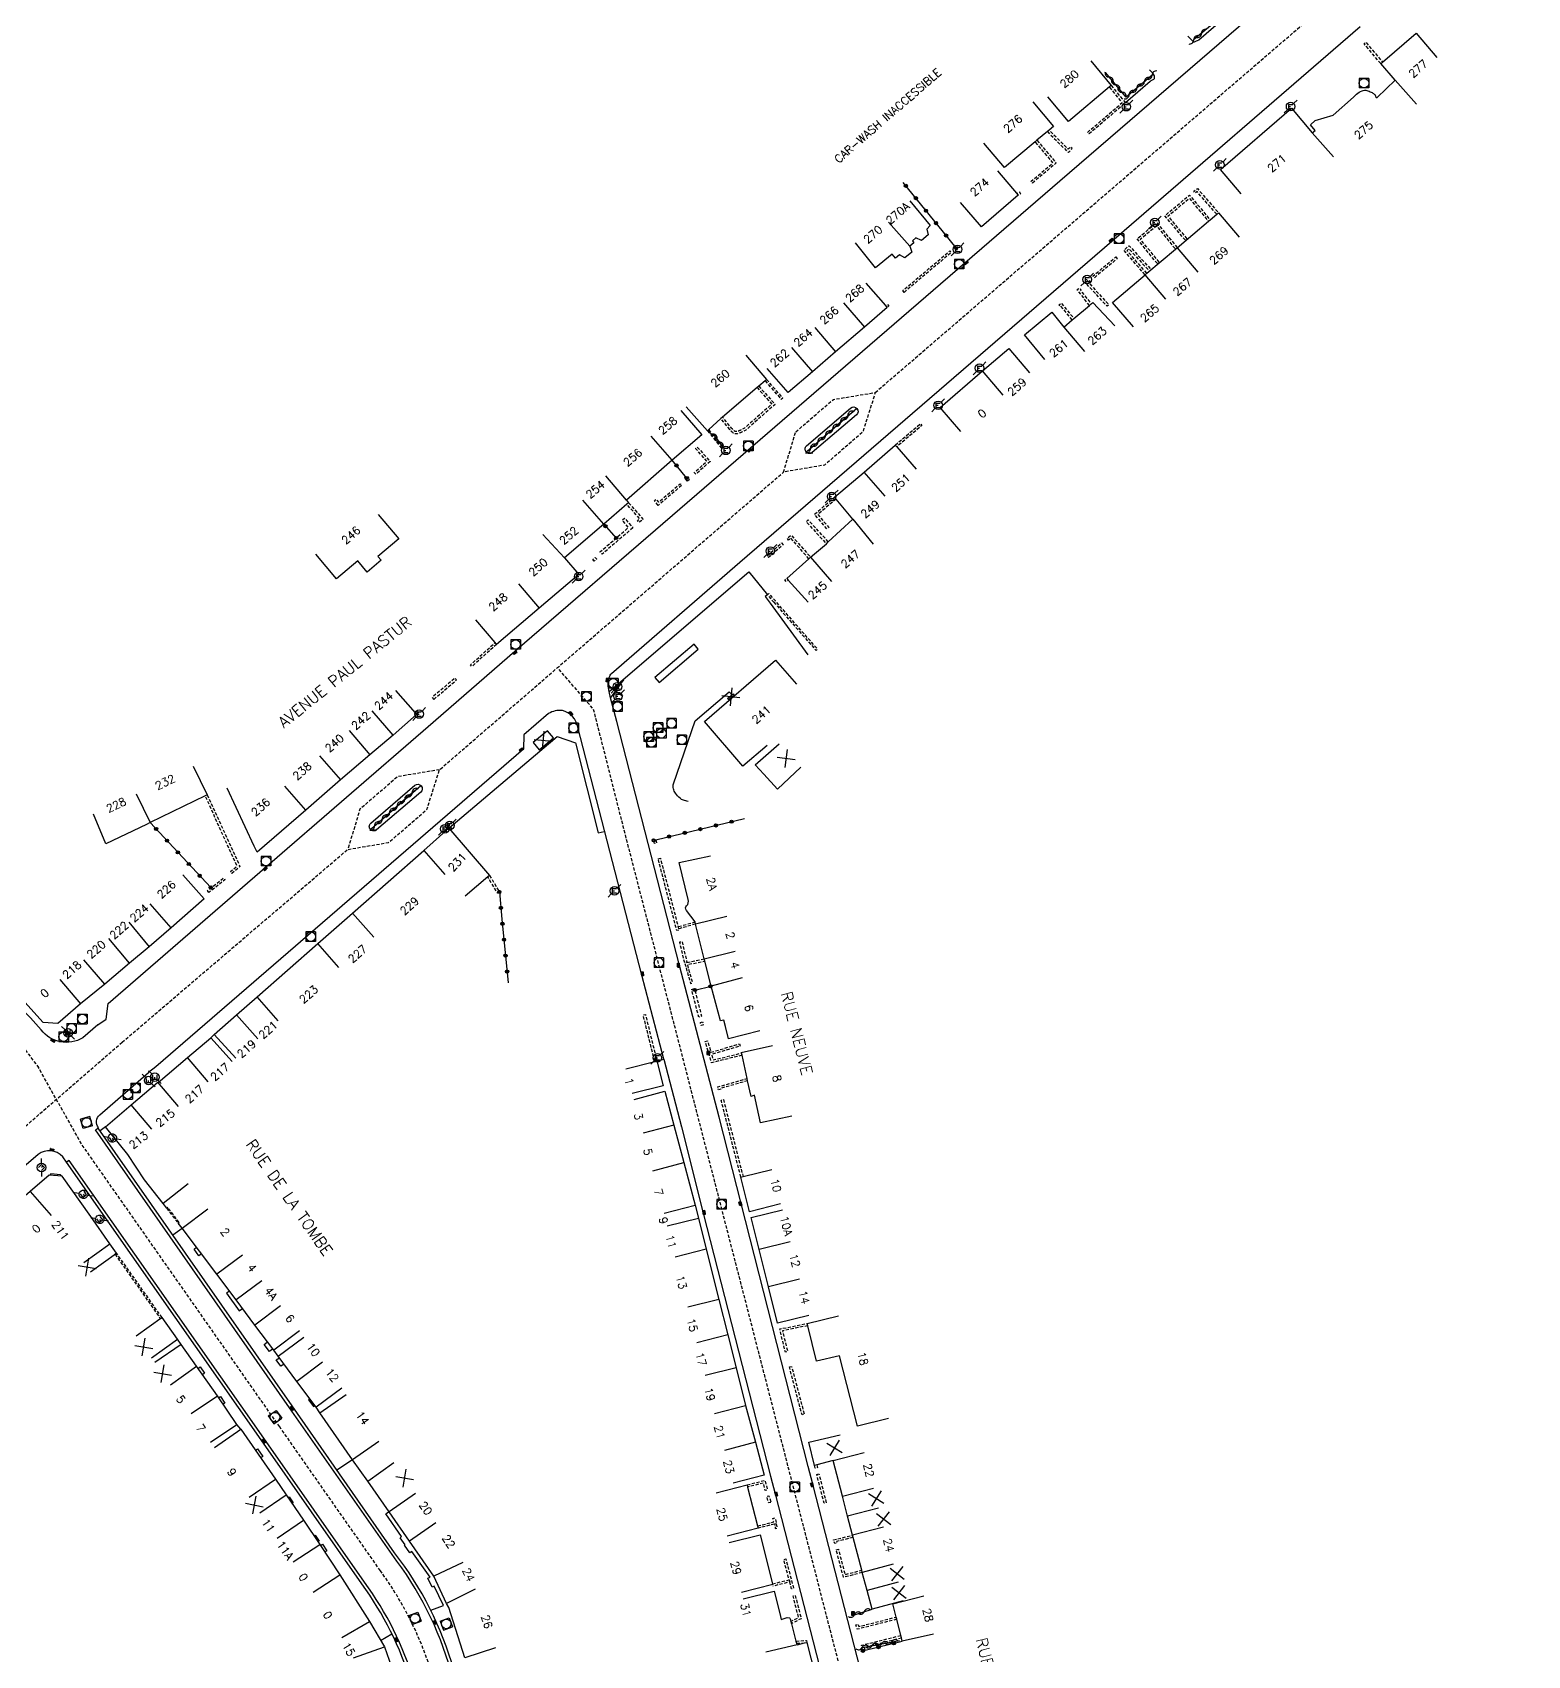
# Model space of a CAD drawing. Header units: millimetres. Extents: x 153000 to 154001, y 120000 to 121000.
# Drawn here: x 153163.9 to 153397.5, y 120193.4 to 120447 of the extents above; entities that cross this region are included whole.
import ezdxf
from ezdxf.enums import TextEntityAlignment as Align

# ---------------------------------------------------------------- set-up
doc = ezdxf.new("R2010")
doc.units = ezdxf.units.MM
doc.linetypes.add('DASHED', pattern=[0.75, 0.5, -0.25])
doc.layers.get('0').update_dxf_attribs({"linetype": 'CONTINUOUS'})
for name, color, linetype in [('W0001', 6, 'DASHED'), ('W0008', 7, 'CONTINUOUS'), ('W0017', 7, 'CONTINUOUS'), ('W0100', 7, 'CONTINUOUS'), ('W0112', 1, 'DASHED'), ('W0310', 3, 'CONTINUOUS'), ('W0322', 7, 'CONTINUOUS'), ('W0330', 7, 'CONTINUOUS'), ('W0334', 7, 'CONTINUOUS'), ('W0400', 7, 'CONTINUOUS'), ('W0420', 7, 'CONTINUOUS'), ('W0471', 7, 'CONTINUOUS'), ('W0989', 7, 'CONTINUOUS'), ('W0991', 7, 'CONTINUOUS'), ('W1102', 7, 'CONTINUOUS')]:
    doc.layers.add(name, color=color, linetype=linetype)
doc.styles.get("Standard").update_dxf_attribs({"font": 'romans.shx', "width": 0.85})

# ---------------------------------------------------------------- blocks, each defined once
blk = doc.blocks.new('T420')
for p, q in [((0.75, 0.75), (-0.75, 0.75)), ((-0.75, 0.75), (-0.75, -0.75)), ((0.75, 0.75), (0.75, -0.75)), ((0.75, -0.75), (-0.75, -0.75))]:
    blk.add_line(p, q)
blk.add_ellipse((0, 0), major_axis=(-0.53, 0.53), ratio=1, start_param=3.926991, end_param=10.210176)
blk = doc.blocks.new('t330o')
at = {"color": 0, "linetype": 'Continuous'}
for p, q in [((0.25, -0.25), (-0.25, 0.25)), ((-0.25, -0.25), (0.25, 0.25)), ((-0.25, 0.25), (-0.25, -0.25)), ((0.25, 0.25), (-0.25, 0.25)), ((0.25, -0.25), (0.25, 0.25)), ((-0.25, -0.25), (0.25, -0.25)), ((-0.25, -0.25), (-0.25, -0.25))]:
    blk.add_line(p, q, dxfattribs=at)
blk = doc.blocks.new('T471')
for p, q in [((-0.333334, 0.333334), (-0.333334, -0.333334)), ((-0.333334, 0.333334), (0.333334, 0.333334)), ((-0.333334, 0), (0, 0)), ((0.500001, 0.500001), (1.000002, 1.000002)), ((-0.500001, -0.500001), (-1.000002, -1.000002)), ((-0.333334, -0.333334), (0.333334, -0.333334))]:
    blk.add_line(p, q)
blk.add_ellipse((0, 0), major_axis=(0.471405, 0.471405), ratio=1, start_param=5.4977871438, end_param=11.780972451)
blk = doc.blocks.new('t991o')
at = {"color": 0, "linetype": 'Continuous'}
for p, q in [((-1, 1), (1, -1)), ((-1, -1), (1, 1))]:
    blk.add_line(p, q, dxfattribs=at)
blk = doc.blocks.new('T400')
for p, q in [((-0.15, 0.3), (0.15, 0.3)), ((-0.15, -0.25), (-0.15, 0.3)), ((-0.15, 0.15), (0.15, 0.15)), ((-0.15, 0), (0.15, 0)), ((0.15, 0.3), (0.15, -0.25)), ((-0.15, -0.15), (0.15, -0.15)), ((-0.15, -0.25), (-0.15, -0.3)), ((-0.15, -0.3), (0.15, -0.3)), ((0.15, -0.3), (0.15, -0.25))]:
    blk.add_line(p, q)
blk = doc.blocks.new('t310o')
at = {"color": 0, "linetype": 'Continuous'}
for centre, start, end in [((-0.5, 0.38), 216.8699, 323.1304), ((0.5, -0.37), 36.8699, 143.1303)]:
    blk.add_arc(centre, 0.625, start, end, dxfattribs=at)
blk = doc.blocks.new('t322o')
at = {"color": 0, "linetype": 'Continuous'}
for radius in [0.25, 0.15]:
    blk.add_circle((0, 0), radius, dxfattribs=at)

msp = doc.modelspace()

# ---------------------------------------------------------------- linework, layer by layer
at = {"layer": 'W0001'}
msp.add_line((153153.22, 120267.79), (153177.95, 120289.26), dxfattribs=at)
at = {"layer": 'W0001', "flags": 128}
for points in [[(153295.61, 120390.77), (153382.24, 120465.37), (153404.32, 120484.37)], [(153305.72, 120130.87), (153256.24, 120322.96), (153251.61, 120341.25), (153245.96, 120347.78), (153281.28, 120378.34)], [(153227.53, 120331.83), (153220.98, 120330.74), (153215.1, 120325.67), (153213.2, 120319.39), (153219.58, 120320.46), (153225.56, 120325.62), (153227.53, 120331.83), (153245.96, 120347.78)], [(153177.95, 120289.26), (153213.2, 120319.39)]]:
    msp.add_lwpolyline(points, dxfattribs=at)
msp.add_lwpolyline([(153283.18, 120384.62), (153289.06, 120389.68), (153295.61, 120390.77), (153293.64, 120384.56), (153287.66, 120379.41), (153281.28, 120378.34)], close=True, dxfattribs=at)
msp.add_lwpolyline([(153000, 120236.36), (153024.36, 120247.74), (153063.86, 120266.42, 0.018181), (153079.2, 120274.26, -0.013757), (153094.54, 120282.09), (153110.71, 120289.76, -0.041256), (153139.67, 120301.05, -0.297945), (153156.57, 120296.38), (153164.89, 120285.29)], format="xyb", dxfattribs=at)
at = {"layer": 'W0001'}
msp.add_lwpolyline([(153262.73, 120099.81), (153253.22, 120119.47), (153246.1, 120134.1, -0.028704), (153241.77, 120144.98), (153226.48, 120190.27, 0.082632), (153218.29, 120206.7), (153202.56, 120229.17), (153171.59, 120273.38), (153164.89, 120285.29)], format="xyb", dxfattribs=at)
at = {"layer": 'W0008', "flags": 128}
for points in [[(153174.17, 120291.96), (153175.45, 120292.88), (153175.76, 120295.29), (153200.23, 120316.49), (153225.76, 120338.56), (153239.29, 120350.34), (153263.95, 120371.62), (153324.44, 120423.83), (153363.28, 120457.37)], [(153229.01, 120322.68), (153245.92, 120337.04), (153248.77, 120336.02), (153252.32, 120321.97), (153253.25, 120322.19)], [(153261.5, 120286.36), (153262.57, 120286.59), (153265.32, 120276.06), (153268.73, 120262.56), (153279.24, 120221.48), (153279.95, 120218.71), (153290.38, 120178.15), (153302.81, 120130.12)]]:
    msp.add_lwpolyline(points, dxfattribs=at)
for points in [[(153308.64, 120131.62), (153296.26, 120179.66), (153285.84, 120220.23), (153285.13, 120222.99), (153274.68, 120264.08), (153271.22, 120277.57), (153265.03, 120301.25), (153255.21, 120339.36), (153254.22, 120343.04), (153254.01, 120344.04, -0.042377), (153253.87, 120345.18, -0.072726), (153253.94, 120345.85, -0.045272), (153254.21, 120346.61, -0.106855), (153254.41, 120346.89), (153274.47, 120364.28), (153332.56, 120414.42), (153371.37, 120447.93)], [(153292.68, 120388.2), (153292.32, 120387.9), (153285.32, 120381.88), (153284.83, 120381.45), (153285.71, 120381.32, -0.171208), (153285.3, 120381.22, -0.189347), (153284.83, 120381.45, -0.198442), (153284.64, 120381.96, -0.207869), (153284.87, 120382.43), (153291.76, 120388.34, -0.985495), (153292.68, 120387.27), (153285.77, 120381.37, -0.030397), (153285.71, 120381.32), (153285.8, 120381.31)], [(153262.57, 120286.59), (153259.13, 120299.72), (153249.12, 120338.46, 0.308822), (153246.72, 120341.06, 0.176827), (153244.56, 120340.6), (153240.72, 120337.27), (153240.66, 120335.06), (153183.23, 120285.41), (153182.07, 120284.51)], [(153224.58, 120329.27), (153224.22, 120328.97), (153217.25, 120322.93), (153216.75, 120322.5, -0.198442), (153216.56, 120323.01, -0.207869), (153216.79, 120323.48), (153223.68, 120329.4, -0.985495), (153224.6, 120328.32), (153217.7, 120322.42, -0.20266), (153217.23, 120322.27, -0.189347), (153216.75, 120322.5), (153217.64, 120322.44)]]:
    msp.add_lwpolyline(points, format="xyb", dxfattribs=at)
at = {"layer": 'W0008'}
for points in [[(153174.17, 120291.96), (153171.81, 120289.97, -0.390228), (153165.3, 120291.22, 0.020629), (153151.27, 120305.35), (153147.12, 120308.97), (153145.07, 120311.11), (153144.36, 120313.08), (153141.44, 120318.15), (153138.73, 120322.95), (153135.89, 120328.51)], [(153265.62, 120100.92), (153256.08, 120120.56), (153247.94, 120137.31, -0.027233), (153245.34, 120143.98), (153229.29, 120191.07, 0.096329), (153220.11, 120209.21), (153204.1, 120232.17), (153173.8, 120275.57), (153174.25, 120275.88, -0.407017), (153174.48, 120277.92), (153182.07, 120284.51)], [(153259.84, 120098.7), (153250.48, 120118.14), (153243.35, 120132.79, -0.028752), (153238.88, 120144.02), (153223.59, 120189.34, 0.082952), (153215.81, 120204.93), (153200.07, 120227.43), (153169.68, 120270.79), (153169.27, 120270.5), (153168.66, 120271.37, 0.392111), (153164.83, 120271.74), (153160.71, 120268.2), (153160.49, 120265.85), (153157.3, 120263.09)]]:
    msp.add_lwpolyline(points, format="xyb", dxfattribs=at)
at = {"layer": 'W0017', "flags": 128}
for points in [[(153355.29, 120453.7), (153346.13, 120445.82), (153345.87, 120445.7, -0.032907), (153345.42, 120445.52, -0.182584), (153345.33, 120445.53, -0.077051), (153345.28, 120445.56, -0.021374), (153345.14, 120445.7), (153344.44, 120446.43)], [(153338.45, 120441.18), (153338.99, 120440.63), (153339.09, 120440.41, -0.083215), (153339.2, 120440.03, -0.125848), (153339.16, 120439.76, -0.223817), (153338.98, 120439.6, 0.104652), (153338.53, 120439.35), (153334.68, 120436)], [(153266.38, 120326.89, -0.064291), (153265.62, 120327.07, -0.085794), (153265.11, 120327.37, -0.06489), (153264.4, 120328.15, -0.087982), (153264.07, 120328.86, -0.06514), (153264.02, 120329.29, -0.08213), (153264.08, 120329.63), (153267.47, 120339.45), (153272.8, 120344.01), (153273.21, 120343.58)]]:
    msp.add_lwpolyline(points, format="xyb", dxfattribs=at)
msp.add_lwpolyline([(153254.01, 120344.04), (153275.87, 120362.75), (153278.75, 120359.16), (153278.4, 120358.88), (153279.16, 120357.84), (153285.06, 120349.76)], dxfattribs=at)
msp.add_lwpolyline([(153267.96, 120350.69), (153267.3, 120351.46), (153261.19, 120346.22), (153261.85, 120345.45)], close=True, dxfattribs=at)
at = {"layer": 'W0100', "flags": 128}
for points in [[(153352.79, 120421.82), (153349.52, 120425.6), (153360.62, 120435.18), (153363.88, 120431.34), (153364.31, 120431.72), (153363.59, 120432.57), (153364.32, 120433.25), (153367.15, 120434.08), (153370.32, 120436.9), (153370.78, 120437.35, -0.105723), (153371.67, 120437.91, -0.153173), (153372.4, 120437.94, -0.046404), (153373.1, 120437.68, -0.064126), (153373.56, 120437.39, -0.206081), (153373.79, 120436.94, 0.637571), (153373.99, 120436.86), (153376.83, 120439.54), (153374.56, 120442.16), (153374.83, 120442.39), (153380.09, 120446.89), (153383.34, 120443.09)], [(153267.46, 120308.05), (153266.09, 120309.86, -0.376543), (153266.14, 120310.59, 0.264376), (153266.4, 120311.54), (153265.92, 120313.47), (153264.96, 120317.35), (153269.86, 120318.36)], [(153274.95, 120202.32), (153279.8, 120203.53), (153280.67, 120200.04), (153280.91, 120199.07), (153281.86, 120199.39), (153282.19, 120199.34, -0.240433), (153282.24, 120199.3, -0.054733), (153282.34, 120199.05), (153282.41, 120198.77), (153282.51, 120198.41), (153283.22, 120195.71), (153283.31, 120195.36), (153283.38, 120195.13), (153284.53, 120195.41), (153284.91, 120195.51), (153286.86, 120187.92), (153289.42, 120177.99), (153284.58, 120176.74)]]:
    msp.add_lwpolyline(points, format="xyb", dxfattribs=at)
for points in [[(153329.27, 120442.57), (153332.48, 120438.74), (153332.21, 120438.51), (153325.79, 120433.12), (153322.58, 120436.95)], [(153320.23, 120436.15), (153323.44, 120432.32), (153322.76, 120431.75), (153322.49, 120431.52), (153320.86, 120430.16), (153320.59, 120429.93), (153315.77, 120425.9), (153312.56, 120429.73)], [(153314.68, 120425.39), (153317.93, 120421.59), (153312.2, 120416.67), (153308.94, 120420.47)], [(153300.98, 120420.72), (153304.2, 120416.86), (153303.67, 120416.27), (153303.89, 120415.37), (153302.81, 120414.49), (153301.96, 120414.93), (153301.4, 120414.47), (153301.61, 120414.14), (153300.99, 120413.61), (153301.3, 120412.7), (153300.23, 120411.8), (153299.37, 120412.25), (153298.77, 120411.74), (153298.26, 120412.35), (153295.66, 120410.24), (153292.51, 120414.12)], [(153335.93, 120401), (153332.67, 120404.8), (153337.75, 120409.16), (153338.02, 120409.39), (153342.52, 120413.15), (153342.79, 120413.37), (153347.65, 120417.51), (153347.92, 120417.74), (153348.95, 120418.61), (153349.22, 120418.84), (153352.46, 120415.04)], [(153294.15, 120407.83), (153297.2, 120404.33)], [(153322.12, 120395.9), (153318.92, 120399.75), (153323.2, 120403.31), (153325.07, 120400.98), (153326.36, 120402.11), (153326.63, 120402.34), (153329.09, 120404.35), (153329.35, 120404.59), (153329.61, 120404.84), (153333.03, 120401.19)], [(153297.44, 120404.06), (153293.91, 120400.99), (153289.41, 120397.12), (153285.8, 120394.01), (153282, 120390.74), (153278.73, 120394.53)], [(153275.39, 120396.61), (153278.63, 120392.79), (153278.38, 120392.58), (153277.4, 120391.76), (153277.13, 120391.53), (153271.76, 120386.91), (153271.49, 120386.68), (153269.58, 120384.96), (153269.38, 120384.79), (153266.04, 120388.5)], [(153308.98, 120384.65), (153305.72, 120388.44), (153312.34, 120394.13), (153316.45, 120397.65), (153319.71, 120393.86)], [(153265.21, 120387.94), (153268.49, 120384.17), (153263.9, 120380.18), (153256.72, 120373.92), (153257.06, 120373.53), (153256.79, 120373.3), (153253.18, 120370.17), (153247.08, 120364.91), (153249.27, 120362.34), (153243.12, 120357.05), (153236.45, 120351.42), (153236.22, 120351.69), (153233.22, 120355.24)], [(153281.78, 120361.73), (153285.23, 120364.79), (153285.49, 120365.03), (153287.96, 120367.14), (153288.27, 120367.43), (153292.12, 120370.95), (153289.48, 120374.12), (153289.26, 120374.39), (153293.88, 120378.34), (153298.73, 120382.56), (153298.97, 120382.29), (153302.01, 120378.78)], [(153217.97, 120371.73), (153221.19, 120367.91), (153217.88, 120365.12), (153218.4, 120364.55), (153216.25, 120362.72), (153214.75, 120364.46), (153211.45, 120361.68), (153208.23, 120365.5)], [(153285.1, 120357.99), (153282.01, 120361.47)], [(153278.73, 120335.64), (153274.94, 120332.38), (153268.93, 120339.36), (153280.02, 120348.97), (153283.3, 120345.2)], [(153220.64, 120344.21), (153223.7, 120340.72), (153223.94, 120340.45), (153220.28, 120337.24), (153216.66, 120334.16), (153212.06, 120330.23), (153206.65, 120325.51), (153199.05, 120318.93), (153198.6, 120319.88), (153194.35, 120328.94)], [(153220.28, 120337.24), (153217.01, 120341.02)], [(153213.41, 120337.96), (153216.66, 120334.16)], [(153283.99, 120332.21), (153280.32, 120328.81), (153278.18, 120331.12), (153276.82, 120332.59), (153280.59, 120335.87)], [(153208.79, 120334.02), (153212.06, 120330.23)], [(153189.04, 120332.41), (153191.24, 120327.92), (153190.92, 120327.76), (153182.33, 120323.57), (153181.73, 120323.28), (153175.41, 120320.27), (153173.47, 120324.88)], [(153206.65, 120325.51), (153203.37, 120329.29)], [(153195.69, 120286.77), (153192.32, 120290.47), (153195.84, 120293.55), (153199.04, 120296.35), (153208.52, 120304.67), (153213.95, 120309.42), (153225.08, 120319.21), (153229.01, 120322.68), (153235.35, 120315.33), (153235.08, 120315.09), (153231.56, 120312.06)], [(153187.44, 120315.4), (153190.74, 120311.65), (153185.59, 120307.12), (153182.19, 120304.19), (153179.08, 120301.63), (153175.23, 120298.34), (153171.45, 120295.25)], [(153277.55, 120291.03), (153272.7, 120289.81), (153272.21, 120291.74), (153271.97, 120292.71), (153271.44, 120292.58), (153269.96, 120298.03), (153268.96, 120301.95), (153268.87, 120302.3), (153267.54, 120307.71), (153267.46, 120308.05)], [(153195.13, 120286.25), (153191.79, 120289.97), (153192.32, 120290.47)], [(153183.59, 120282.96), (153188.16, 120286.88), (153191.79, 120289.97)], [(153282.56, 120277.71), (153277.67, 120276.66), (153277.16, 120279.04), (153276.74, 120281), (153276.24, 120280.79), (153275.67, 120283.24), (153275.59, 120283.59), (153274.79, 120287.22), (153274.71, 120287.56), (153274.68, 120287.67), (153279.57, 120288.75)], [(153256.65, 120285.11), (153261.15, 120286.27), (153261.49, 120286.35)], [(153261.5, 120286.36), (153262.49, 120282.47), (153257.65, 120281.23)], [(153257.92, 120280.31), (153262.75, 120281.6), (153264.16, 120276.33), (153265.69, 120270.46), (153267.47, 120263.79), (153267.97, 120261.77), (153269.17, 120256.91), (153271.18, 120249.09), (153272.59, 120243.54), (153273.89, 120238.42), (153275.35, 120232.49), (153276.87, 120226.78), (153278.24, 120221.65), (153273.4, 120220.36)], [(153280.8, 120264.01), (153275.95, 120262.79), (153274.61, 120268.17), (153274.95, 120268.26), (153279.46, 120269.38)], [(153285.2, 120246.58), (153280.35, 120245.37), (153278.93, 120251.03), (153277.46, 120256.88), (153276.24, 120261.89), (153281.1, 120263.07)], [(153297.66, 120230.5), (153292.81, 120229.28), (153290.03, 120240.27), (153286.42, 120239.43), (153285.07, 120244.97), (153284.98, 120245.32), (153289.84, 120246.51)], [(153289.04, 120223.9), (153286.47, 120223.23), (153286.12, 120223.14), (153285.25, 120226.79), (153290.12, 120227.95)], [(153298.41, 120207.73), (153293.58, 120206.42), (153293.49, 120206.76), (153292.13, 120211.89), (153292.04, 120212.24), (153291.26, 120215.22), (153290.47, 120218.37), (153289.04, 120223.9), (153293.87, 120225.19)], [(153270.74, 120218.89), (153275.59, 120220.12), (153275.67, 120219.77), (153277.22, 120213.69), (153277.31, 120213.35), (153272.46, 120212.12)], [(153296.11, 120216.46), (153291.26, 120215.22)], [(153272.79, 120211.11), (153277.64, 120212.31), (153279.55, 120204.64), (153279.58, 120204.52), (153274.72, 120203.32)], [(153296.87, 120213.51), (153292.04, 120212.24)], [(153299.19, 120204.91), (153294.36, 120203.6), (153293.58, 120206.42)], [(153299.96, 120201.99), (153295.13, 120200.71), (153294.36, 120203.6)], [(153304.69, 120196.79), (153299.81, 120195.68), (153299.69, 120196.23), (153299.61, 120196.58), (153298.97, 120199.12), (153298.88, 120199.46), (153298.35, 120201.51), (153303.19, 120202.76)]]:
    msp.add_lwpolyline(points, dxfattribs=at)
for points in [[(153254.94, 120343.85), (153255.22, 120343.89), (153255.13, 120344.47), (153254.85, 120344.42)], [(153273.38, 120343.67), (153273.56, 120343.45), (153272.72, 120342.75), (153272.53, 120342.97)], [(153242.16, 120336.07), (153243.09, 120334.94), (153245.35, 120336.79), (153244.42, 120337.92)]]:
    msp.add_lwpolyline(points, close=True, dxfattribs=at)
at = {"layer": 'W0100'}
msp.add_lwpolyline([(153171.45, 120295.25), (153167.89, 120292.2), (153165.59, 120292.36), (153159.89, 120298.71), (153158.98, 120299.18, -0.308783), (153158.09, 120299.22), (153154.05, 120303.54), (153148.98, 120309.77), (153152.86, 120312.93)], format="xyb", dxfattribs=at)
for points in [[(153188.28, 120267.15), (153184.35, 120264.06), (153181.43, 120267.78), (153178.85, 120271.73), (153175.33, 120276.04), (153179.37, 120279.49), (153183.53, 120283.03)], [(153168.6, 120268.34), (153166.55, 120268.5), (153163.59, 120265.96), (153158.89, 120261.87), (153162.18, 120258.1)], [(153173.01, 120253.4), (153177.08, 120256.31), (153176.05, 120257.75), (153173.06, 120262.03), (153168.59, 120268.34)], [(153205.65, 120244.15), (153201.67, 120241.13), (153198.69, 120245.05), (153195.74, 120249.02), (153192.74, 120253.01), (153187.35, 120260.21), (153191.35, 120263.21)], [(153182.54, 120239.96), (153186.6, 120242.88), (153184.18, 120246.25), (153180.12, 120243.33)], [(153191.73, 120226.77), (153195.88, 120229.56), (153192.87, 120234.03), (153189.55, 120238.65), (153187.17, 120242.06), (153183.07, 120239.21)], [(153212.26, 120235.24), (153208.25, 120232.25), (153205.25, 120236.28), (153202.33, 120240.24), (153206.35, 120243.21)], [(153218.07, 120226.87), (153213.96, 120224.02), (153208.85, 120231.38), (153212.96, 120234.23)], [(153192.39, 120225.97), (153196.5, 120228.82), (153201.91, 120221.01), (153203.57, 120218.55), (153206.28, 120214.58), (153208.85, 120210.81), (153211.98, 120206.04), (153216.61, 120198.79), (153218.91, 120194.79), (153220.74, 120189.61), (153222.55, 120184.52), (153223.42, 120182.02), (153224.25, 120179.68), (153226.09, 120174.39), (153227.85, 120169.41), (153229.67, 120164.33), (153231.45, 120159.24), (153233.23, 120154.09), (153232.13, 120153.71), (153233.31, 120150.18), (153235.63, 120143.28), (153230.89, 120141.69)], [(153236.26, 120194.64), (153231.5, 120193.1), (153228.97, 120200.94), (153228.64, 120201.59), (153226.63, 120205.86), (153222.83, 120211.32), (153219.67, 120215.91), (153216.31, 120220.71), (153220.41, 120223.58)]]:
    msp.add_lwpolyline(points, dxfattribs=at)
at = {"layer": 'W0112', "flags": 128}
for points in [[(153374.56, 120442.16), (153371.96, 120445.27), (153372.24, 120445.5), (153374.83, 120442.39)], [(153332.48, 120438.74), (153334.68, 120436), (153329.02, 120431.17), (153328.79, 120431.44), (153334.19, 120436.05), (153332.21, 120438.51)], [(153320.86, 120430.16), (153323.87, 120426.62), (153320.19, 120423.49), (153319.96, 120423.76), (153323.37, 120426.66), (153320.59, 120429.93)], [(153322.49, 120431.52), (153325.77, 120428.26), (153326.37, 120428.87), (153326.12, 120429.12), (153325.76, 120428.76), (153322.76, 120431.75)], [(153348.95, 120418.61), (153345.87, 120422.15), (153345.56, 120421.92), (153345.35, 120422.21), (153345.93, 120422.63), (153349.22, 120418.84)], [(153344.05, 120414.55), (153340.84, 120418.38), (153344.69, 120421.6), (153347.92, 120417.74)], [(153344.33, 120414.78), (153341.34, 120418.34), (153344.65, 120421.1), (153347.65, 120417.51)], [(153339.67, 120410.91), (153336.5, 120414.78), (153339.58, 120417.3), (153342.79, 120413.37)], [(153339.95, 120411.13), (153337, 120414.73), (153339.53, 120416.8), (153342.52, 120413.15)], [(153337.75, 120409.16), (153334.45, 120412.96), (153335.25, 120413.7), (153338.64, 120410.02)], [(153338.02, 120409.39), (153334.94, 120412.93), (153335.23, 120413.2), (153338.38, 120409.78)], [(153329.09, 120404.35), (153327.13, 120406.84), (153327.55, 120407.1), (153327.74, 120406.8), (153327.65, 120406.75), (153329.35, 120404.59)], [(153326.36, 120402.11), (153324.61, 120404.25), (153324.53, 120404.19), (153324.3, 120404.46), (153324.65, 120404.75), (153326.63, 120402.34)], [(153278.38, 120392.58), (153280.92, 120389.7), (153281.17, 120389.91), (153278.63, 120392.79)], [(153269.38, 120384.79), (153271.56, 120382.07), (153271.77, 120382.23), (153269.58, 120384.96)], [(153298.73, 120382.56), (153302.65, 120385.88), (153302.88, 120385.61), (153298.97, 120382.29)], [(153289.48, 120374.12), (153286.62, 120371.7), (153288.33, 120369.68), (153288.06, 120369.45), (153286.12, 120371.74), (153289.25, 120374.4)], [(153257.06, 120373.53), (153259.37, 120370.94), (153258.63, 120370.47), (153258.44, 120370.77), (153258.83, 120371.02), (153256.79, 120373.3)], [(153288.27, 120367.43), (153285.13, 120370.86), (153284.81, 120370.57), (153287.96, 120367.14)], [(153285.23, 120364.79), (153282.42, 120367.99), (153282.07, 120367.71), (153281.85, 120367.98), (153282.46, 120368.49), (153285.49, 120365.03)], [(153236.45, 120351.42), (153232.61, 120347.97), (153232.37, 120348.23), (153236.22, 120351.69)], [(153223.7, 120340.72), (153224.04, 120341.02), (153224.27, 120340.75), (153223.94, 120340.45)], [(153191.24, 120327.92), (153196.34, 120316.7), (153195.1, 120315.64), (153194.87, 120315.91), (153195.9, 120316.79), (153190.92, 120327.76)], [(153261.33, 120320.89), (153261.45, 120320.4), (153261.11, 120320.32), (153260.98, 120320.81), (153261.33, 120320.9)], [(153235.35, 120315.33), (153236.88, 120312.74), (153236.57, 120312.56), (153235.08, 120315.09), (153235.05, 120315.15)], [(153267.54, 120307.71), (153264.98, 120307), (153264.88, 120307.34), (153267.46, 120308.05)], [(153265.83, 120301.67), (153265.06, 120304.93), (153265.4, 120305.01), (153266.18, 120301.75), (153265.83, 120301.67), (153266.73, 120298.45), (153267.07, 120298.54), (153266.28, 120301.4), (153268.96, 120301.95)], [(153266.18, 120301.74), (153268.87, 120302.3)], [(153261.15, 120286.27), (153259.35, 120293.52), (153259.69, 120293.61), (153261.49, 120286.35)], [(153274.79, 120287.22), (153270.04, 120286.06), (153269.59, 120287.59), (153269.05, 120289.37), (153269.39, 120289.47), (153269.93, 120287.7), (153269.59, 120287.59)], [(153269.93, 120287.69), (153274.39, 120289), (153274.49, 120288.66), (153270.03, 120287.35), (153270.28, 120286.49), (153274.71, 120287.56)], [(153275.67, 120283.24), (153271.43, 120282.04), (153271.46, 120281.93), (153271.12, 120281.84), (153271, 120282.29), (153275.59, 120283.59)], [(153274.61, 120268.17), (153271.54, 120280.2), (153271.88, 120280.29), (153274.95, 120268.26)], [(153285.07, 120244.97), (153281.1, 120244.19), (153281.91, 120240.94), (153281.56, 120240.86), (153280.67, 120244.47), (153284.98, 120245.32)], [(153286.47, 120223.22), (153286.57, 120222.81), (153286.23, 120222.73), (153286.12, 120223.14)], [(153275.59, 120220.12), (153278.38, 120220.82), (153278.76, 120219.32), (153278.42, 120219.24), (153278.13, 120220.39), (153275.67, 120219.77)], [(153277.22, 120213.69), (153279.75, 120214.32), (153279.59, 120214.85), (153279.93, 120214.95), (153280.19, 120214.06), (153279.85, 120213.98), (153279.99, 120213.3), (153280.33, 120213.37), (153280.19, 120214.06)], [(153279.85, 120213.98), (153277.31, 120213.35)], [(153292.13, 120211.89), (153289.55, 120211.26), (153289.61, 120211.07), (153289.27, 120210.96), (153289.08, 120211.51), (153292.04, 120212.24)], [(153293.58, 120206.42), (153290.64, 120205.67), (153289.5, 120209.97), (153289.84, 120210.06), (153290.89, 120206.1), (153293.49, 120206.76)], [(153279.55, 120204.64), (153282.15, 120205.28), (153281.31, 120208.44), (153281.63, 120208.53), (153282.84, 120203.95), (153282.52, 120203.86), (153282.24, 120204.94)], [(153282.15, 120205.28), (153282.24, 120204.94), (153279.59, 120204.28)], [(153282.34, 120198.73), (153282.41, 120198.77), (153283.62, 120199.4), (153282.76, 120202.76), (153283.1, 120202.85), (153284.04, 120199.17), (153283.74, 120199.06), (153282.51, 120198.41)], [(153298.97, 120199.12), (153292.8, 120197.55), (153292.59, 120198.23), (153292.93, 120198.34), (153293.04, 120197.98), (153298.88, 120199.46)], [(153293.67, 120194.18), (153293.55, 120194.69), (153293.46, 120195.06), (153299.61, 120196.58)], [(153283.22, 120195.71), (153284.85, 120195.79), (153284.91, 120195.51)], [(153283.31, 120195.36), (153284.53, 120195.41)], [(153294.01, 120194.27), (153293.9, 120194.75), (153299.69, 120196.23)]]:
    msp.add_lwpolyline(points, dxfattribs=at)
for points in [[(153317.93, 120421.59), (153317.75, 120421.9), (153318.12, 120422.12), (153318.3, 120421.81)], [(153300.12, 120406.41), (153299.9, 120406.68), (153307.27, 120412.91), (153307.49, 120412.64)], [(153333.18, 120411.94), (153333.41, 120411.67), (153329.83, 120408.69), (153329.6, 120408.96)], [(153328.46, 120407.91), (153328.93, 120408.34), (153329.17, 120408.08), (153328.96, 120407.89), (153332.1, 120404.47), (153331.84, 120404.23)], [(153297.44, 120404.06), (153297.23, 120404.35), (153297.51, 120404.55), (153297.72, 120404.26)], [(153269.81, 120380), (153267.57, 120377.99), (153267.33, 120378.25), (153269.31, 120380.03), (153267.54, 120381.99), (153267.8, 120382.23)], [(153261.67, 120373.11), (153261.1, 120373.87), (153261.38, 120374.09), (153261.73, 120373.62), (153265.14, 120376.52), (153265.37, 120376.25)], [(153266.28, 120376.9), (153265.95, 120377.28), (153266.11, 120377.41), (153266.3, 120377.57), (153266.62, 120377.19)], [(153257.74, 120369.62), (153252.92, 120365.5), (153252.6, 120365.86), (153255.14, 120368.03), (153257.06, 120369.68), (153256.07, 120370.83), (153256.44, 120371.14)], [(153280.97, 120367.26), (153281.21, 120366.99), (153278.95, 120364.98), (153278.71, 120365.24)], [(153251.69, 120364.41), (153251.47, 120364.69), (153251.87, 120365), (153252.09, 120364.72)], [(153281.78, 120361.73), (153282, 120361.46), (153281.7, 120361.21), (153281.47, 120361.48)], [(153279.76, 120358), (153286.35, 120350.47), (153286.58, 120350.68), (153280, 120358.2), (153278.99, 120359.36), (153278.75, 120359.16)], [(153226.62, 120342.82), (153230.19, 120345.86), (153229.94, 120346.16), (153226.36, 120343.12)], [(153261.69, 120317.93), (153262.03, 120318.02), (153264.94, 120306.79), (153264.6, 120306.7)], [(153191.51, 120312.67), (153191.29, 120312.95), (153193.79, 120314.93), (153194.01, 120314.65)], [(153266.92, 120297.52), (153267.36, 120297.63), (153267.41, 120297.42), (153268.47, 120293.31), (153268.03, 120293.19)], [(153268.28, 120292.34), (153268.63, 120292.43), (153268.75, 120291.97), (153268.41, 120291.88)], [(153282.19, 120238.53), (153282.53, 120238.62), (153284.5, 120231.14), (153284.16, 120231.05)], [(153286.47, 120221.73), (153286.81, 120221.82), (153287.95, 120217.33), (153287.61, 120217.24)], [(153279.3, 120217.38), (153278.96, 120217.28), (153278.65, 120218.31), (153278.99, 120218.41)]]:
    msp.add_lwpolyline(points, close=True, dxfattribs=at)
for points in [[(153277.4, 120391.76), (153279.95, 120388.91), (153275.36, 120384.88), (153274.71, 120384.56, -0.067683), (153274, 120384.31, -0.128828), (153273.59, 120384.34, -0.104606), (153273.38, 120384.46, -0.03561), (153272.9, 120384.97), (153271.49, 120386.68)], [(153277.13, 120391.53), (153279.45, 120388.94), (153275.16, 120385.18), (153274.56, 120384.87, -0.067683), (153273.93, 120384.66, -0.128828), (153273.71, 120384.68, -0.104606), (153273.62, 120384.72, -0.03561), (153273.17, 120385.2), (153271.76, 120386.91)]]:
    msp.add_lwpolyline(points, format="xyb", dxfattribs=at)
at = {"layer": 'W0112'}
for points in [[(153184.91, 120263.33), (153186.7, 120260.98), (153186.86, 120261.1), (153185.07, 120263.45)], [(153184.18, 120246.25), (153177.08, 120256.31), (153176.84, 120256.14), (153183.93, 120246.08)]]:
    msp.add_lwpolyline(points, close=True, dxfattribs=at)
at = {"layer": 'W0310'}
for p, q in [((153285.32, 120381.88), (153291.34, 120387.19)), ((153291.34, 120387.19), (153292.32, 120387.9)), ((153217.25, 120322.93), (153223.26, 120328.25)), ((153223.26, 120328.25), (153224.22, 120328.97))]:
    msp.add_line(p, q, dxfattribs=at)
at = {"layer": 'W0310', "flags": 128}
for points in [[(153351.58, 120457.51), (153354.77, 120453.66), (153345.33, 120445.85)], [(153338.84, 120440.34), (153334.8, 120436.92), (153331.57, 120440.73)], [(153270.27, 120384.25), (153271.92, 120382.14)], [(153292.37, 120199.83), (153295.13, 120200.71)], [(153293.9, 120194.75), (153299.39, 120195.79)]]:
    msp.add_lwpolyline(points, dxfattribs=at)
at = {"layer": 'W0310'}
msp.add_lwpolyline([(153293.55, 120194.69), (153293.9, 120194.75)], dxfattribs=at)
at = {"layer": 'W0322'}
msp.add_line((153253.18, 120370.17), (153255.14, 120368.03), dxfattribs=at)
at = {"layer": 'W0322', "flags": 128}
for points in [[(153308.24, 120413.34), (153306.24, 120415.81), (153299.96, 120423.59)], [(153266.11, 120377.41), (153263.9, 120380.18)], [(153191.78, 120313.44), (153182.33, 120323.57)], [(153261.33, 120320.89), (153265.43, 120321.87), (153275.16, 120324.2)], [(153236.88, 120312.74), (153237.29, 120308.51), (153238.27, 120298.55)], [(153267.41, 120297.42), (153269.96, 120298.03)], [(153294.01, 120194.27), (153299.81, 120195.68)]]:
    msp.add_lwpolyline(points, dxfattribs=at)
at = {"layer": 'W0322'}
msp.add_lwpolyline([(153293.67, 120194.18), (153294.01, 120194.27)], dxfattribs=at)
at = {"layer": 'W0334'}
for points in [[(153266.08, 120101.09), (153256.53, 120120.77), (153248.4, 120137.51, -0.027245), (153245.82, 120144.14), (153229.77, 120191.21, 0.096231), (153220.51, 120209.5), (153204.51, 120232.46), (153174.21, 120275.86)], [(153259.39, 120098.53), (153250.03, 120117.92), (153242.9, 120132.57, -0.028762), (153238.41, 120143.86), (153223.11, 120189.19, 0.083008), (153215.4, 120204.64), (153199.66, 120227.14), (153169.27, 120270.5)]]:
    msp.add_lwpolyline(points, format="xyb", dxfattribs=at)
for points in [[(153175.33, 120276.04), (153174.54, 120275.4)], [(153168.46, 120268.35), (153168.46, 120268.41), (153168.31, 120268.57), (153166.83, 120268.68), (153166.69, 120268.54), (153166.69, 120268.48)], [(153184.91, 120263.33), (153184.35, 120264.06)], [(153185.85, 120259.19), (153187.35, 120260.21), (153186.7, 120260.98)], [(153190.36, 120256.19), (153189.95, 120255.89), (153189.18, 120256.93), (153189.58, 120257.23)], [(153194.71, 120250.39), (153194.24, 120250.04), (153196.24, 120247.29), (153196.74, 120247.66)], [(153187.17, 120242.06), (153186.6, 120242.88)], [(153201.49, 120241.37), (153200.96, 120240.97), (153200.15, 120242.04), (153200.67, 120242.44)], [(153202.33, 120240.24), (153201.67, 120241.13)], [(153203.25, 120238.99), (153202.76, 120238.63), (153202.03, 120239.62), (153202.52, 120239.98)], [(153189.8, 120238.3), (153190.13, 120238.53), (153190.84, 120237.55), (153190.51, 120237.31)], [(153193.07, 120233.74), (153193.31, 120233.9), (153193.99, 120232.89), (153193.75, 120232.73)], [(153207.27, 120233.57), (153207.07, 120233.42), (153207.83, 120232.35), (153208.05, 120232.52)], [(153208.85, 120231.38), (153208.25, 120232.25)], [(153196.5, 120228.82), (153195.88, 120229.56)], [(153198.77, 120225.54), (153199.07, 120225.75), (153199.92, 120224.53), (153199.62, 120224.32)], [(153216.31, 120220.71), (153213.96, 120224.02), (153211.51, 120222.42)], [(153203.85, 120218.14), (153204.03, 120218.26), (153204.67, 120217.33), (153204.49, 120217.2)], [(153226.15, 120200.55), (153228.16, 120201.24), (153226.71, 120204.28), (153226.38, 120204.14), (153225.72, 120205.52), (153226.05, 120205.69), (153223.23, 120209.69), (153222.91, 120209.51), (153222.07, 120210.68), (153222.16, 120210.74), (153221.36, 120211.86), (153221.58, 120212.05), (153219.12, 120215.56), (153219.58, 120215.88)], [(153207.96, 120212.12), (153208.12, 120212.23), (153208.75, 120211.31), (153208.59, 120211.19)], [(153208.95, 120210.66), (153209.23, 120210.85), (153209.92, 120209.81), (153209.63, 120209.62)], [(153218.33, 120195.8), (153220.1, 120196.82)]]:
    msp.add_lwpolyline(points, dxfattribs=at)
at = {"layer": 'W1102'}
for p, q in [((153376.83, 120439.54), (153380.17, 120435.82)), ((153363.88, 120431.34), (153367.19, 120427.59)), ((153300.99, 120413.61), (153297.69, 120417.37)), ((153342.79, 120413.37), (153346.01, 120409.55)), ((153340.98, 120405.34), (153337.75, 120409.16)), ((153290.64, 120404.77), (153293.91, 120400.99)), ((153286.15, 120400.91), (153289.41, 120397.12)), ((153325.07, 120400.98), (153328.29, 120397.15)), ((153282.54, 120397.8), (153285.8, 120394.01)), ((153315.59, 120390.33), (153312.34, 120394.13)), ((153263.9, 120380.18), (153260.61, 120383.95)), ((153256.72, 120373.92), (153253.53, 120377.77)), ((153297.15, 120374.56), (153293.88, 120378.34)), ((153253.18, 120370.17), (153249.91, 120373.95)), ((153292.12, 120370.95), (153295.29, 120367.08)), ((153247.08, 120364.91), (153243.67, 120368.56)), ((153285.49, 120365.03), (153288.78, 120361.26)), ((153239.87, 120360.85), (153243.12, 120357.05)), ((153180.16, 120328.07), (153182.33, 120323.57)), ((153225.08, 120319.21), (153228.38, 120315.46)), ((153185.59, 120307.12), (153182.31, 120310.89)), ((153178.97, 120308.02), (153182.19, 120304.19)), ((153217.25, 120305.66), (153213.95, 120309.42)), ((153272.4, 120308.88), (153267.54, 120307.71)), ((153179.08, 120301.63), (153175.87, 120305.46)), ((153211.82, 120300.91), (153208.52, 120304.67)), ((153268.87, 120302.3), (153273.72, 120303.51)), ((153175.23, 120298.34), (153171.95, 120302.12)), ((153274.79, 120299.3), (153269.96, 120298.03)), ((153202.33, 120292.59), (153199.04, 120296.35)), ((153199.14, 120289.79), (153195.84, 120293.55)), ((153191.4, 120283.07), (153188.16, 120286.88)), ((153186.77, 120279.22), (153183.53, 120283.03)), ((153182.61, 120275.68), (153179.37, 120279.49)), ((153264.16, 120276.33), (153259.33, 120275.06)), ((153260.86, 120269.19), (153265.69, 120270.46)), ((153163.59, 120265.96), (153166.88, 120262.19)), ((153262.62, 120262.55), (153267.47, 120263.79)), ((153263.11, 120260.57), (153267.97, 120261.77)), ((153171.98, 120254.85), (153176.05, 120257.75)), ((153282.31, 120258.08), (153277.46, 120256.88)), ((153196.74, 120256.01), (153192.74, 120253.01)), ((153269.17, 120256.91), (153264.32, 120255.69)), ((153283.78, 120252.25), (153278.93, 120251.03)), ((153199.75, 120252), (153195.74, 120249.02)), ((153202.67, 120248.07), (153198.69, 120245.05)), ((153271.18, 120249.09), (153266.34, 120247.85)), ((153272.59, 120243.54), (153267.75, 120242.31)), ((153185.49, 120235.73), (153189.55, 120238.65)), ((153209.26, 120239.27), (153205.25, 120236.28)), ((153273.89, 120238.42), (153269.04, 120237.21)), ((153188.72, 120231.24), (153192.87, 120234.03)), ((153270.51, 120231.25), (153275.35, 120232.49)), ((153276.87, 120226.78), (153272.04, 120225.49)), ((153197.77, 120218.21), (153201.91, 120221.01)), ((153290.47, 120218.37), (153295.31, 120219.61)), ((153199.44, 120215.74), (153203.57, 120218.55)), ((153223.8, 120218.74), (153219.67, 120215.91)), ((153202.15, 120211.77), (153206.28, 120214.58)), ((153226.93, 120214.18), (153222.83, 120211.32)), ((153204.67, 120208.07), (153208.85, 120210.81)), ((153231.15, 120207.99), (153226.63, 120205.86)), ((153207.77, 120203.35), (153211.98, 120206.04)), ((153233.12, 120203.82), (153228.64, 120201.59)), ((153212.27, 120196.29), (153216.61, 120198.79)), ((153214.11, 120193.1), (153218.91, 120194.79)), ((153283.38, 120195.13), (153278.5, 120194))]:
    msp.add_line(p, q, dxfattribs=at)
msp.add_lwpolyline([(153168.23, 120299.07), (153171.45, 120295.25)], dxfattribs=at)

# ---------------------------------------------------------------- block references
at = {"layer": 'W0310'}
for p, rotation in [((153346.55, 120446.86), 219.6180920697363), ((153345.35, 120445.86), 219.6180920697363), ((153332.15, 120440.05), 130.3124516512339), ((153333.16, 120438.85), 130.3124516512339), ((153337.64, 120439.33), 220.3124516512523), ((153338.84, 120440.34), 220.3124516512523), ((153334.17, 120437.66), 130.3124516512339), ((153335.25, 120437.3), 220.3124516512523), ((153336.45, 120438.31), 220.3124516512523), ((153290.16, 120386.16), 41.42773925255443), ((153291.34, 120387.19), 41.42773925255443), ((153270.27, 120384.25), 307.8556530903904), ((153271.24, 120383.01), 307.8556530903904), ((153286.64, 120383.05), 41.42773925255443), ((153287.82, 120384.09), 41.42773925255443), ((153288.99, 120385.12), 41.42773925255443), ((153285.47, 120382.01), 41.42773925255443), ((153223.26, 120328.25), 41.42773925255443), ((153219.74, 120325.14), 41.42773925255443), ((153220.91, 120326.17), 41.42773925255443), ((153222.09, 120327.21), 41.42773925255443), ((153217.39, 120323.06), 41.42773925255443), ((153218.56, 120324.1), 41.42773925255443), ((153292.37, 120199.83), 17.59951078048993), ((153293.86, 120200.31), 17.59951078048993), ((153293.55, 120194.69), 10.68865712269143), ((153295.09, 120194.98), 10.68865712269143), ((153296.63, 120195.27), 10.68865712269143), ((153298.16, 120195.56), 10.68865712269143)]:
    msp.add_blockref('t310o', p, dxfattribs=dict(at, rotation=rotation))
at = {"layer": 'W0322'}
for p, rotation in [((153300.38, 120423.06), 128.9445484564963), ((153301.95, 120421.12), 128.9445484564963), ((153303.52, 120419.17), 128.9445484564963), ((153305.1, 120417.23), 128.9445484564963), ((153306.67, 120415.29), 128.9445484565256), ((153308.24, 120413.34), 128.9445484565256), ((153264.55, 120379.37), 128.6208311582847), ((153266.11, 120377.41), 128.6208311582847), ((153253.45, 120369.88), 132.4672506739954), ((153255.14, 120368.03), 132.4672506739954), ((153270.71, 120323.13), 13.43297470221926), ((153273.14, 120323.71), 13.43297470221926), ((153183.25, 120322.58), 132.9872522875759), ((153184.96, 120320.75), 132.9872522875759), ((153260.98, 120320.81), 13.43297470223466), ((153263.41, 120321.39), 13.43297470223466), ((153265.84, 120321.97), 13.43297470221926), ((153268.28, 120322.55), 13.43297470221926), ((153186.66, 120318.92), 132.9872522875759), ((153188.37, 120317.1), 132.9872522875759), ((153190.07, 120315.27), 132.9872522875759), ((153191.78, 120313.44), 132.9872522875759), ((153236.88, 120312.74), 275.595515490634), ((153237.12, 120310.26), 275.595515490634), ((153237.36, 120307.77), 275.5955154906363), ((153237.61, 120305.28), 275.5955154906363), ((153237.85, 120302.79), 275.5955154906363), ((153238.09, 120300.3), 275.5955154906363), ((153267.41, 120297.42), 13.34999834391187), ((153269.85, 120298), 13.34999834391187), ((153293.67, 120194.18), 13.67633252602206), ((153296.1, 120194.77), 13.67633252602206), ((153298.53, 120195.37), 13.67633252602206)]:
    msp.add_blockref('t322o', p, dxfattribs=dict(at, rotation=rotation))
at = {"layer": 'W0330'}
for p in [(153269.53, 120287.57), (153292.12, 120200)]:
    msp.add_blockref('t330o', p, dxfattribs=at)
at = {"layer": 'W0400'}
for p, rotation in [((153332.46, 120414.58), 124.2356791457069), ((153309.81, 120411.01), 303.399627033291), ((153275.98, 120381.75), 313.6794203711764), ((153239.32, 120350.11), 126.2437613281864), ((153253.75, 120345.83), 171.5772605177726), ((153248.04, 120340.58), 222.4226750064489), ((153240.29, 120334.96), 301.6259075861028), ((153200.3, 120316.39), 313.0375955141616), ((153259.23, 120299.93), 187.8406109738772), ((153264.86, 120301.3), 4.713226882899284), ((153167.13, 120289.51), 59.15138505222305), ((153166.97, 120272.46), 262.0099895841182), ((153268.86, 120262.63), 187.9875920307788), ((153274.51, 120264.03), 197.4891131128967), ((153204.51, 120232.06), 214.878723697103), ((153200.06, 120226.9), 214.971542885962), ((153285.72, 120220.12), 13.79912366545131), ((153280.13, 120218.67), 15.66814652414499), ((153226.83, 120198.61), 200.334131848786), ((153220.74, 120195.88), 201.100306070494)]:
    msp.add_blockref('T400', p, dxfattribs=dict(at, rotation=rotation))
at = {"layer": 'W0420'}
for p in [(153371.96, 120439.09), (153333.68, 120414.79), (153308.71, 120410.81), (153275.77, 120382.41), (153239.41, 120351.4), (153254.67, 120345.32), (153250.48, 120343.27), (153255.34, 120341.7), (153248.47, 120338.35), (153261.66, 120338.4), (153262.17, 120337.53), (153263.77, 120339.07), (153260.19, 120337), (153260.64, 120336.11), (153265.39, 120336.5), (153200.42, 120317.55), (153207.42, 120305.75), (153261.79, 120301.68), (153271.58, 120263.94), (153283.02, 120219.77)]:
    msp.add_blockref('T420', p, dxfattribs=at)
for p, rotation in [((153171.75, 120292.89), 90), ((153168.8, 120290.11), 90), ((153170.04, 120291.42), 90), ((153180.04, 120282.14), 90), ((153178.84, 120281.14), 90), ((153172.39, 120276.72), 286.177412045899), ((153201.83, 120230.7), 124.971542885962), ((153223.71, 120199.24), 110.334131848786), ((153228.57, 120198.39), 110.334131848786)]:
    msp.add_blockref('T420', p, dxfattribs=dict(at, rotation=rotation))
at = {"layer": 'W0471'}
for p in [(153334.82, 120435.41), (153360.49, 120435.44), (153349.43, 120426.32), (153339.29, 120417.32), (153308.46, 120413.13), (153328.72, 120408.42), (153311.9, 120394.55), (153305.42, 120388.76), (153272.26, 120381.72), (153288.79, 120374.53), (153279.21, 120366), (153249.27, 120362), (153255.33, 120344.81), (153255.41, 120343.3), (153224.35, 120340.53), (153228.36, 120322.59), (153229.13, 120323.11), (153254.86, 120312.92), (153261.56, 120286.83)]:
    msp.add_blockref('T471', p, dxfattribs=at)
for p, rotation in [((153169.5, 120290.74), 90), ((153182.09, 120283.28), 90), ((153183.07, 120283.8), 90), ((153176.42, 120274.28), 125.287903112235), ((153165.36, 120269.69), 224.5635879216501), ((153171.91, 120265.51), 125.032970831734), ((153174.45, 120261.59), 125.032970831734)]:
    msp.add_blockref('T471', p, dxfattribs=dict(at, rotation=rotation))
at = {"layer": 'W0991'}
for p, rotation in [((153255.03, 120344.16), 279.0104505613807), ((153243.75, 120336.43), 39.41980099897847), ((153281.7, 120333.6), 37.80893993858541), ((153172.49, 120254.13), 35.52264169267963), ((153181.33, 120241.65), 35.72190795991909), ((153184.27, 120237.48), 34.88043011275555), ((153289.23, 120225.9), 284.3149654694606), ((153222.09, 120221.17), 35.02293674454923), ((153295.76, 120218), 282.8889115903344), ((153198.61, 120216.97), 34.09060523013241), ((153296.9, 120214.77), 276.9244742399133), ((153299.03, 120206.23), 276.9244742399133), ((153299.32, 120203.26), 276.9244742399133)]:
    msp.add_blockref('t991o', p, dxfattribs=dict(at, rotation=rotation))
at = {"layer": 'W0991', "extrusion": (0, 0, -1), "rotation": 320.3304712020137}
msp.add_blockref('t991o', (-153273.05, 120343.22), dxfattribs=at)

# ---------------------------------------------------------------- texts
at = {"layer": 'W0989'}
for s, rotation, p in [('AVENUE PAUL PASTUR', 38.9983, (153212.75, 120347.11)), ('RUE NEUVE', 284.3281, (153283.35, 120290.67)), ('RUE DE LA TOMBE', 305.0113, (153204.07, 120265.02)), ('RUE NEUVE', 284.3281, (153313.8, 120189.72))]:
    msp.add_text(s, height=1.75, rotation=rotation, dxfattribs=at).set_placement(p, align=Align.MIDDLE)
at = {"layer": 'W0991'}
for s, rotation, p in [('277', 41.4705, (153380.4, 120441.36)), ('CAR-WASH INACCESSIBLE ', 41.0762, (153297.88, 120434.29)), ('280', 41.0762, (153325.92, 120439.76)), ('276', 41.0762, (153317.1, 120432.76)), ('275', 41.4705, (153371.89, 120431.77)), ('271', 40.7968, (153358.34, 120426.6)), ('274', 41.0762, (153311.9, 120422.85)), ('270A', 40.6379, (153299.11, 120418.76)), ('270', 40.6379, (153295.24, 120415.47)), ('269', 40.6379, (153349.29, 120412.17)), ('268', 41.0762, (153292.39, 120406.29)), ('267', 40.6379, (153343.58, 120407.28)), ('265', 40.6379, (153338.47, 120403.18)), ('266', 41.0762, (153288.4, 120402.85)), ('264', 41.0762, (153284.34, 120399.35)), ('263', 41.0762, (153330.28, 120399.63)), ('262', 41.0762, (153280.64, 120396.16)), ('261', 39.752, (153324.26, 120397.68)), ('260', 40.4479, (153271.38, 120393)), ('259', 41.0762, (153317.74, 120391.65)), ('258', 40.4479, (153263.19, 120385.61)), ('0', 41.0762, (153312.29, 120387.49)), ('256', 40.4479, (153257.71, 120380.63)), ('254', 40.4479, (153251.87, 120375.62)), ('251', 40.9971, (153299.59, 120376.68)), ('249', 40.4479, (153294.81, 120372.57)), ('246', 41.2577, (153213.69, 120368.47)), ('252', 41.2577, (153247.73, 120368.43)), ('247', 40.4479, (153291.71, 120364.76)), ('250', 41.2577, (153242.93, 120363.48)), ('245', 40.4479, (153286.58, 120359.88)), ('248', 41.2577, (153236.68, 120358.05)), ('244', 41.2577, (153218.81, 120342.6)), ('242', 41.2577, (153215.23, 120339.51)), ('241', 41.2577, (153277.8, 120340.44)), ('240', 41.2577, (153211.11, 120335.99)), ('232', 25.513, (153184.66, 120329.89)), ('238', 41.2577, (153206.07, 120331.64)), ('228', 25.513, (153177.01, 120326.32)), ('236', 41.2577, (153199.58, 120326)), ('231', 45.8942, (153230.31, 120317.42)), ('226', 41.2292, (153184.86, 120313.14)), ('2A', 285.0043, (153270.07, 120314.01)), ('224', 41.2292, (153180.63, 120309.45)), ('229', 41.349, (153222.82, 120310.56)), ('222', 41.2292, (153177.46, 120306.77)), ('2', 285.0043, (153272.97, 120305.95)), ('220', 41.2292, (153173.9, 120303.78)), ('227', 41.2292, (153214.71, 120303.07)), ('218', 41.2292, (153170.09, 120300.59)), ('4', 285.0043, (153273.72, 120301.31)), ('223', 41.2577, (153207.08, 120296.75)), ('0', 41.9219, (153165.83, 120296.92)), ('6', 285.0043, (153275.87, 120294.61)), ('221', 41.2292, (153200.74, 120291.19)), ('219', 41.2292, (153197.37, 120288.24)), ('217', 40.3804, (153193.22, 120284.62)), ('217', 41.2292, (153189.25, 120281.17)), ('1', 284.4917, (153257.15, 120283.15)), ('8', 285.0043, (153280.25, 120283.6)), ('215', 38.2587, (153184.69, 120277.45)), ('3', 285.0043, (153258.63, 120277.67)), ('213', 38.2587, (153180.51, 120273.97)), ('5', 284.5948, (153260.09, 120272.14)), ('10', 284.1696, (153280.09, 120266.9)), ('7', 284.8927, (153261.75, 120265.84)), ('0', 41.0574, (153164.52, 120260.14)), ('211', 305.2879, (153168.31, 120259.87)), ('2', 306.798, (153194.05, 120259.61)), ('9', 284.8927, (153262.52, 120261.4)), ('10A', 284.1696, (153281.71, 120260.57)), ('11', 283.8771, (153263.71, 120258.14)), ('12', 284.1696, (153283.04, 120255.18)), ('4', 306.9017, (153198.24, 120254.01)), ('13', 284.4236, (153265.33, 120251.76)), ('4A', 306.6391, (153201.21, 120250.03)), ('14', 284.1696, (153284.49, 120249.41)), ('6', 307.2175, (153204.17, 120246.1)), ('15', 284.3154, (153267.04, 120245.08)), ('10', 306.4051, (153207.81, 120241.23)), ('17', 284.1696, (153268.39, 120239.76)), ('18', 284.1696, (153293.66, 120239.83)), ('12', 306.6876, (153210.76, 120237.25)), ('19', 283.8439, (153269.76, 120234.26)), ('5', 305.6973, (153187.12, 120233.47)), ('7', 304.006, (153190.25, 120228.97)), ('14', 304.7634, (153215.51, 120230.55)), ('21', 284.9425, (153271.28, 120228.34)), ('9', 304.7127, (153195.09, 120222.08)), ('23', 284.8627, (153272.72, 120222.93)), ('22', 283.947, (153294.59, 120222.39)), ('20', 304.4734, (153225.36, 120216.46)), ('11', 304.2883, (153200.79, 120213.76)), ('25', 284.8627, (153271.68, 120215.5)), ('22', 303.8446, (153228.96, 120211.27)), ('24', 283.947, (153297.71, 120210.69)), ('11A', 304.2896, (153203.42, 120209.9)), ('24', 295.228, (153232.06, 120206.07)), ('29', 284.8627, (153273.84, 120207.13)), ('0', 303.2733, (153206.24, 120205.68)), ('31', 283.947, (153275.39, 120200.58)), ('0', 302.5279, (153210.06, 120199.76)), ('26', 287.9005, (153234.93, 120198.74)), ('28', 283.947, (153303.84, 120199.77)), ('15', 299.9447, (153213.34, 120194.44))]:
    msp.add_text(s, height=1.25, rotation=rotation, dxfattribs=at).set_placement(p, align=Align.MIDDLE)

doc.saveas('drawing.dxf')
